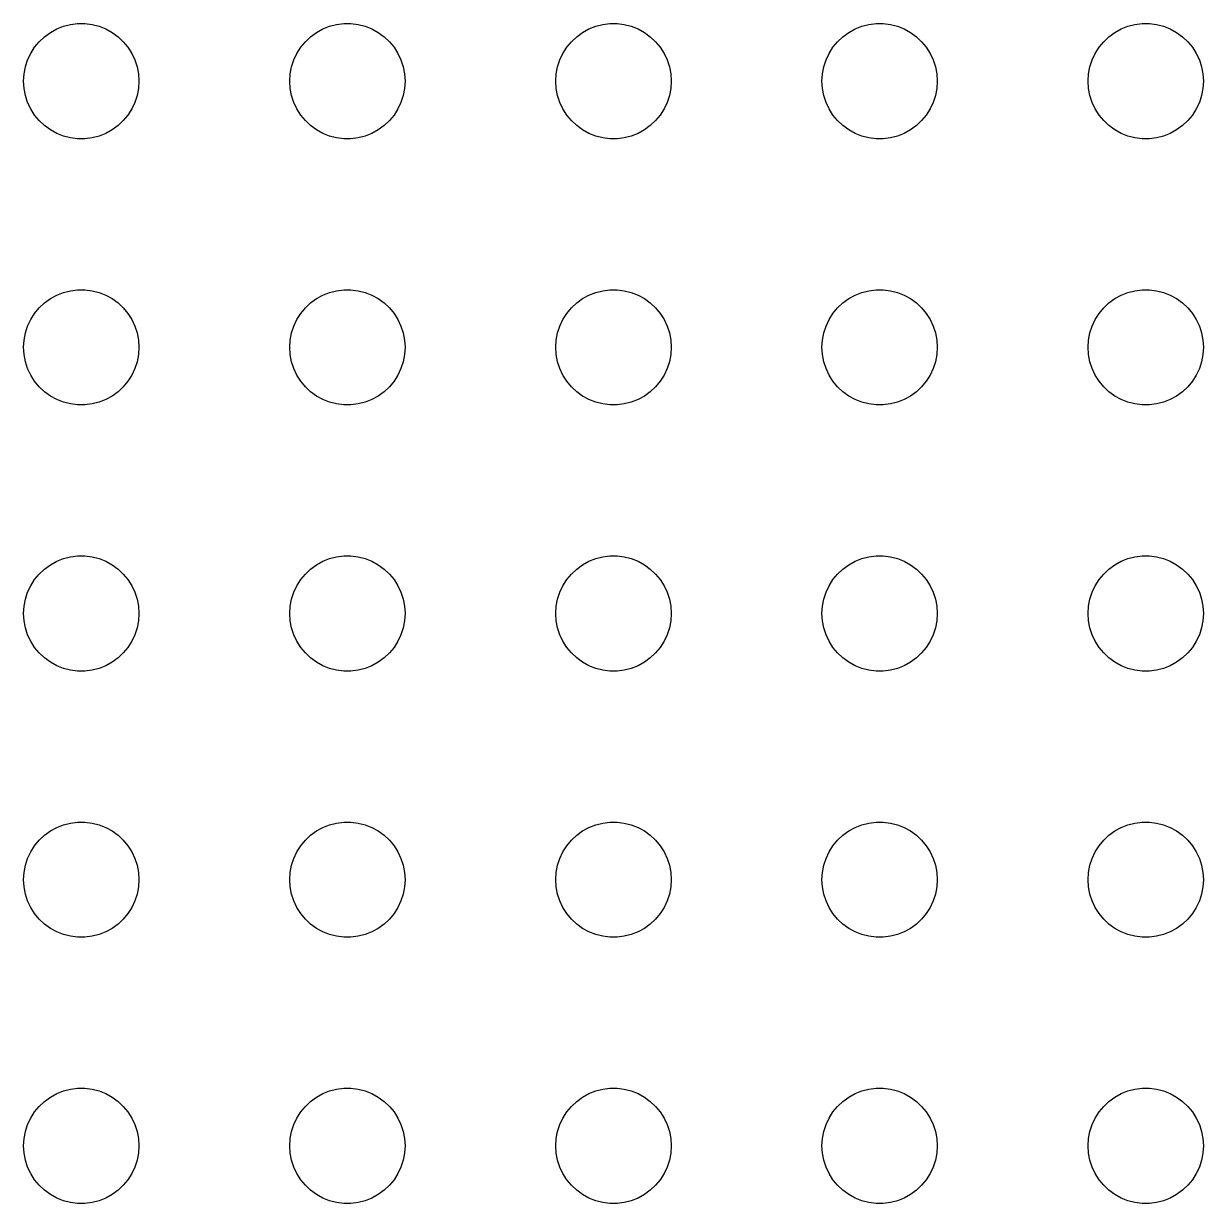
# Model space of a CAD drawing. Header units: metres. Extents: x 9 to 306, y 9 to 306.
# Drawn here: x 86.8 to 153.2, y 161.8 to 228.2 of the extents above; entities that cross this region are included whole.
import ezdxf

# ---------------------------------------------------------------- set-up
doc = ezdxf.new("R2010")
doc.units = ezdxf.units.M

msp = doc.modelspace()

# ---------------------------------------------------------------- linework, layer by layer
for p, q in [((88.9957, 228.091), (89.391, 228.192)), ((89.391, 228.192), (89.7959, 228.244)), ((89.7959, 228.244), (90.2041, 228.244)), ((90.2041, 228.244), (90.609, 228.192)), ((90.609, 228.192), (91.0043, 228.091)), ((103.996, 228.091), (104.391, 228.192)), ((104.391, 228.192), (104.796, 228.244)), ((104.796, 228.244), (105.204, 228.244)), ((105.204, 228.244), (105.609, 228.192)), ((105.609, 228.192), (106.004, 228.091)), ((118.996, 228.091), (119.391, 228.192)), ((119.391, 228.192), (119.796, 228.244)), ((119.796, 228.244), (120.204, 228.244)), ((120.204, 228.244), (120.609, 228.192)), ((120.609, 228.192), (121.004, 228.091)), ((133.996, 228.091), (134.391, 228.192)), ((134.391, 228.192), (134.796, 228.244)), ((134.796, 228.244), (135.204, 228.244)), ((135.204, 228.244), (135.609, 228.192)), ((135.609, 228.192), (136.004, 228.091)), ((148.996, 228.091), (149.391, 228.192)), ((149.391, 228.192), (149.796, 228.244)), ((149.796, 228.244), (150.204, 228.244)), ((150.204, 228.244), (150.609, 228.192)), ((150.609, 228.192), (151.004, 228.091)), ((87.6308, 227.225), (87.9284, 227.504)), ((87.9284, 227.504), (88.2586, 227.744)), ((88.2586, 227.744), (88.6162, 227.941)), ((88.6162, 227.941), (88.9957, 228.091)), ((91.0043, 228.091), (91.3838, 227.941)), ((91.3838, 227.941), (91.7414, 227.744)), ((91.7414, 227.744), (92.0716, 227.504)), ((92.0716, 227.504), (92.3691, 227.225)), ((102.631, 227.225), (102.928, 227.504)), ((102.928, 227.504), (103.259, 227.744)), ((103.259, 227.744), (103.616, 227.941)), ((103.616, 227.941), (103.996, 228.091)), ((106.004, 228.091), (106.384, 227.941)), ((106.384, 227.941), (106.741, 227.744)), ((106.741, 227.744), (107.072, 227.504)), ((107.072, 227.504), (107.369, 227.225)), ((117.631, 227.225), (117.928, 227.504)), ((117.928, 227.504), (118.259, 227.744)), ((118.259, 227.744), (118.616, 227.941)), ((118.616, 227.941), (118.996, 228.091)), ((121.004, 228.091), (121.384, 227.941)), ((121.384, 227.941), (121.741, 227.744)), ((121.741, 227.744), (122.072, 227.504)), ((122.072, 227.504), (122.369, 227.225)), ((132.631, 227.225), (132.928, 227.504)), ((132.928, 227.504), (133.259, 227.744)), ((133.259, 227.744), (133.616, 227.941)), ((133.616, 227.941), (133.996, 228.091)), ((136.004, 228.091), (136.384, 227.941)), ((136.384, 227.941), (136.741, 227.744)), ((136.741, 227.744), (137.072, 227.504)), ((137.072, 227.504), (137.369, 227.225)), ((147.631, 227.225), (147.928, 227.504)), ((147.928, 227.504), (148.259, 227.744)), ((148.259, 227.744), (148.616, 227.941)), ((148.616, 227.941), (148.996, 228.091)), ((151.004, 228.091), (151.384, 227.941)), ((151.384, 227.941), (151.741, 227.744)), ((151.741, 227.744), (152.072, 227.504)), ((152.072, 227.504), (152.369, 227.225)), ((87.152, 226.566), (87.3707, 226.91)), ((87.3707, 226.91), (87.6308, 227.225)), ((92.3691, 227.225), (92.6293, 226.91)), ((92.6293, 226.91), (92.848, 226.566)), ((102.152, 226.566), (102.371, 226.91)), ((102.371, 226.91), (102.631, 227.225)), ((107.369, 227.225), (107.629, 226.91)), ((107.629, 226.91), (107.848, 226.566)), ((117.152, 226.566), (117.371, 226.91)), ((117.371, 226.91), (117.631, 227.225)), ((122.369, 227.225), (122.629, 226.91)), ((122.629, 226.91), (122.848, 226.566)), ((132.152, 226.566), (132.371, 226.91)), ((132.371, 226.91), (132.631, 227.225)), ((137.369, 227.225), (137.629, 226.91)), ((137.629, 226.91), (137.848, 226.566)), ((147.152, 226.566), (147.371, 226.91)), ((147.371, 226.91), (147.631, 227.225)), ((152.369, 227.225), (152.629, 226.91)), ((152.629, 226.91), (152.848, 226.566)), ((86.8521, 225.808), (86.9782, 226.196)), ((86.9782, 226.196), (87.152, 226.566)), ((92.848, 226.566), (93.0218, 226.196)), ((93.0218, 226.196), (93.1479, 225.808)), ((101.852, 225.808), (101.978, 226.196)), ((101.978, 226.196), (102.152, 226.566)), ((107.848, 226.566), (108.022, 226.196)), ((108.022, 226.196), (108.148, 225.808)), ((116.852, 225.808), (116.978, 226.196)), ((116.978, 226.196), (117.152, 226.566)), ((122.848, 226.566), (123.022, 226.196)), ((123.022, 226.196), (123.148, 225.808)), ((131.852, 225.808), (131.978, 226.196)), ((131.978, 226.196), (132.152, 226.566)), ((137.848, 226.566), (138.022, 226.196)), ((138.022, 226.196), (138.148, 225.808)), ((146.852, 225.808), (146.978, 226.196)), ((146.978, 226.196), (147.152, 226.566)), ((152.848, 226.566), (153.022, 226.196)), ((153.022, 226.196), (153.148, 225.808)), ((86.7756, 225.407), (86.8521, 225.808)), ((93.1479, 225.808), (93.2244, 225.407)), ((101.776, 225.407), (101.852, 225.808)), ((108.148, 225.808), (108.224, 225.407)), ((116.776, 225.407), (116.852, 225.808)), ((123.148, 225.808), (123.224, 225.407)), ((131.776, 225.407), (131.852, 225.808)), ((138.148, 225.808), (138.224, 225.407)), ((146.776, 225.407), (146.852, 225.808)), ((153.148, 225.808), (153.224, 225.407)), ((86.75, 225), (86.7756, 225.407)), ((86.7756, 224.593), (86.75, 225)), ((93.2244, 225.407), (93.25, 225)), ((93.25, 225), (93.2244, 224.593)), ((101.75, 225), (101.776, 225.407)), ((101.776, 224.593), (101.75, 225)), ((108.224, 225.407), (108.25, 225)), ((108.25, 225), (108.224, 224.593)), ((116.75, 225), (116.776, 225.407)), ((116.776, 224.593), (116.75, 225)), ((123.224, 225.407), (123.25, 225)), ((123.25, 225), (123.224, 224.593)), ((131.75, 225), (131.776, 225.407)), ((131.776, 224.593), (131.75, 225)), ((138.224, 225.407), (138.25, 225)), ((138.25, 225), (138.224, 224.593)), ((146.75, 225), (146.776, 225.407)), ((146.776, 224.593), (146.75, 225)), ((153.224, 225.407), (153.25, 225)), ((153.25, 225), (153.224, 224.593)), ((86.8521, 224.192), (86.7756, 224.593)), ((86.9782, 223.804), (86.8521, 224.192)), ((93.1479, 224.192), (93.0218, 223.804)), ((93.2244, 224.593), (93.1479, 224.192)), ((101.852, 224.192), (101.776, 224.593)), ((101.978, 223.804), (101.852, 224.192)), ((108.148, 224.192), (108.022, 223.804)), ((108.224, 224.593), (108.148, 224.192)), ((116.852, 224.192), (116.776, 224.593)), ((116.978, 223.804), (116.852, 224.192)), ((123.148, 224.192), (123.022, 223.804)), ((123.224, 224.593), (123.148, 224.192)), ((131.852, 224.192), (131.776, 224.593)), ((131.978, 223.804), (131.852, 224.192)), ((138.148, 224.192), (138.022, 223.804)), ((138.224, 224.593), (138.148, 224.192)), ((146.852, 224.192), (146.776, 224.593)), ((146.978, 223.804), (146.852, 224.192)), ((153.148, 224.192), (153.022, 223.804)), ((153.224, 224.593), (153.148, 224.192)), ((87.152, 223.434), (86.9782, 223.804)), ((93.0218, 223.804), (92.848, 223.434)), ((102.152, 223.434), (101.978, 223.804)), ((108.022, 223.804), (107.848, 223.434)), ((117.152, 223.434), (116.978, 223.804)), ((123.022, 223.804), (122.848, 223.434)), ((132.152, 223.434), (131.978, 223.804)), ((138.022, 223.804), (137.848, 223.434)), ((147.152, 223.434), (146.978, 223.804)), ((153.022, 223.804), (152.848, 223.434)), ((87.3707, 223.09), (87.152, 223.434)), ((87.6308, 222.775), (87.3707, 223.09)), ((87.9284, 222.496), (87.6308, 222.775)), ((92.3691, 222.775), (92.0716, 222.496)), ((92.6293, 223.09), (92.3691, 222.775)), ((92.848, 223.434), (92.6293, 223.09)), ((102.371, 223.09), (102.152, 223.434)), ((102.631, 222.775), (102.371, 223.09)), ((102.928, 222.496), (102.631, 222.775)), ((107.369, 222.775), (107.072, 222.496)), ((107.629, 223.09), (107.369, 222.775)), ((107.848, 223.434), (107.629, 223.09)), ((117.371, 223.09), (117.152, 223.434)), ((117.631, 222.775), (117.371, 223.09)), ((117.928, 222.496), (117.631, 222.775)), ((122.369, 222.775), (122.072, 222.496)), ((122.629, 223.09), (122.369, 222.775)), ((122.848, 223.434), (122.629, 223.09)), ((132.371, 223.09), (132.152, 223.434)), ((132.631, 222.775), (132.371, 223.09)), ((132.928, 222.496), (132.631, 222.775)), ((137.369, 222.775), (137.072, 222.496)), ((137.629, 223.09), (137.369, 222.775)), ((137.848, 223.434), (137.629, 223.09)), ((147.371, 223.09), (147.152, 223.434)), ((147.631, 222.775), (147.371, 223.09)), ((147.928, 222.496), (147.631, 222.775)), ((152.369, 222.775), (152.072, 222.496)), ((152.629, 223.09), (152.369, 222.775)), ((152.848, 223.434), (152.629, 223.09)), ((88.2586, 222.256), (87.9284, 222.496)), ((88.6162, 222.059), (88.2586, 222.256)), ((91.7414, 222.256), (91.3838, 222.059)), ((92.0716, 222.496), (91.7414, 222.256)), ((103.259, 222.256), (102.928, 222.496)), ((103.616, 222.059), (103.259, 222.256)), ((106.741, 222.256), (106.384, 222.059)), ((107.072, 222.496), (106.741, 222.256)), ((118.259, 222.256), (117.928, 222.496)), ((118.616, 222.059), (118.259, 222.256)), ((121.741, 222.256), (121.384, 222.059)), ((122.072, 222.496), (121.741, 222.256)), ((133.259, 222.256), (132.928, 222.496)), ((133.616, 222.059), (133.259, 222.256)), ((136.741, 222.256), (136.384, 222.059)), ((137.072, 222.496), (136.741, 222.256)), ((148.259, 222.256), (147.928, 222.496)), ((148.616, 222.059), (148.259, 222.256)), ((151.741, 222.256), (151.384, 222.059)), ((152.072, 222.496), (151.741, 222.256)), ((88.9957, 221.909), (88.6162, 222.059)), ((89.391, 221.808), (88.9957, 221.909)), ((89.7959, 221.756), (89.391, 221.808)), ((90.2041, 221.756), (89.7959, 221.756)), ((90.609, 221.808), (90.2041, 221.756)), ((91.0043, 221.909), (90.609, 221.808)), ((91.3838, 222.059), (91.0043, 221.909)), ((103.996, 221.909), (103.616, 222.059)), ((104.391, 221.808), (103.996, 221.909)), ((104.796, 221.756), (104.391, 221.808)), ((105.204, 221.756), (104.796, 221.756)), ((105.609, 221.808), (105.204, 221.756)), ((106.004, 221.909), (105.609, 221.808)), ((106.384, 222.059), (106.004, 221.909)), ((118.996, 221.909), (118.616, 222.059)), ((119.391, 221.808), (118.996, 221.909)), ((119.796, 221.756), (119.391, 221.808)), ((120.204, 221.756), (119.796, 221.756)), ((120.609, 221.808), (120.204, 221.756)), ((121.004, 221.909), (120.609, 221.808)), ((121.384, 222.059), (121.004, 221.909)), ((133.996, 221.909), (133.616, 222.059)), ((134.391, 221.808), (133.996, 221.909)), ((134.796, 221.756), (134.391, 221.808)), ((135.204, 221.756), (134.796, 221.756)), ((135.609, 221.808), (135.204, 221.756)), ((136.004, 221.909), (135.609, 221.808)), ((136.384, 222.059), (136.004, 221.909)), ((148.996, 221.909), (148.616, 222.059)), ((149.391, 221.808), (148.996, 221.909)), ((149.796, 221.756), (149.391, 221.808)), ((150.204, 221.756), (149.796, 221.756)), ((150.609, 221.808), (150.204, 221.756)), ((151.004, 221.909), (150.609, 221.808)), ((151.384, 222.059), (151.004, 221.909)), ((88.2586, 212.744), (88.6162, 212.941)), ((88.6162, 212.941), (88.9957, 213.091)), ((88.9957, 213.091), (89.391, 213.192)), ((89.391, 213.192), (89.7959, 213.244)), ((89.7959, 213.244), (90.2041, 213.244)), ((90.2041, 213.244), (90.609, 213.192)), ((90.609, 213.192), (91.0043, 213.091)), ((91.0043, 213.091), (91.3838, 212.941)), ((91.3838, 212.941), (91.7414, 212.744)), ((103.259, 212.744), (103.616, 212.941)), ((103.616, 212.941), (103.996, 213.091)), ((103.996, 213.091), (104.391, 213.192)), ((104.391, 213.192), (104.796, 213.244)), ((104.796, 213.244), (105.204, 213.244)), ((105.204, 213.244), (105.609, 213.192)), ((105.609, 213.192), (106.004, 213.091)), ((106.004, 213.091), (106.384, 212.941)), ((106.384, 212.941), (106.741, 212.744)), ((118.259, 212.744), (118.616, 212.941)), ((118.616, 212.941), (118.996, 213.091)), ((118.996, 213.091), (119.391, 213.192)), ((119.391, 213.192), (119.796, 213.244)), ((119.796, 213.244), (120.204, 213.244)), ((120.204, 213.244), (120.609, 213.192)), ((120.609, 213.192), (121.004, 213.091)), ((121.004, 213.091), (121.384, 212.941)), ((121.384, 212.941), (121.741, 212.744)), ((133.259, 212.744), (133.616, 212.941)), ((133.616, 212.941), (133.996, 213.091)), ((133.996, 213.091), (134.391, 213.192)), ((134.391, 213.192), (134.796, 213.244)), ((134.796, 213.244), (135.204, 213.244)), ((135.204, 213.244), (135.609, 213.192)), ((135.609, 213.192), (136.004, 213.091)), ((136.004, 213.091), (136.384, 212.941)), ((136.384, 212.941), (136.741, 212.744)), ((148.259, 212.744), (148.616, 212.941)), ((148.616, 212.941), (148.996, 213.091)), ((148.996, 213.091), (149.391, 213.192)), ((149.391, 213.192), (149.796, 213.244)), ((149.796, 213.244), (150.204, 213.244)), ((150.204, 213.244), (150.609, 213.192)), ((150.609, 213.192), (151.004, 213.091)), ((151.004, 213.091), (151.384, 212.941)), ((151.384, 212.941), (151.741, 212.744)), ((87.3707, 211.91), (87.6308, 212.225)), ((87.6308, 212.225), (87.9284, 212.504)), ((87.9284, 212.504), (88.2586, 212.744)), ((91.7414, 212.744), (92.0716, 212.504)), ((92.0716, 212.504), (92.3691, 212.225)), ((92.3691, 212.225), (92.6293, 211.91)), ((102.371, 211.91), (102.631, 212.225)), ((102.631, 212.225), (102.928, 212.504)), ((102.928, 212.504), (103.259, 212.744)), ((106.741, 212.744), (107.072, 212.504)), ((107.072, 212.504), (107.369, 212.225)), ((107.369, 212.225), (107.629, 211.91)), ((117.371, 211.91), (117.631, 212.225)), ((117.631, 212.225), (117.928, 212.504)), ((117.928, 212.504), (118.259, 212.744)), ((121.741, 212.744), (122.072, 212.504)), ((122.072, 212.504), (122.369, 212.225)), ((122.369, 212.225), (122.629, 211.91)), ((132.371, 211.91), (132.631, 212.225)), ((132.631, 212.225), (132.928, 212.504)), ((132.928, 212.504), (133.259, 212.744)), ((136.741, 212.744), (137.072, 212.504)), ((137.072, 212.504), (137.369, 212.225)), ((137.369, 212.225), (137.629, 211.91)), ((147.371, 211.91), (147.631, 212.225)), ((147.631, 212.225), (147.928, 212.504)), ((147.928, 212.504), (148.259, 212.744)), ((151.741, 212.744), (152.072, 212.504)), ((152.072, 212.504), (152.369, 212.225)), ((152.369, 212.225), (152.629, 211.91)), ((86.9782, 211.196), (87.152, 211.566)), ((87.152, 211.566), (87.3707, 211.91)), ((92.6293, 211.91), (92.848, 211.566)), ((92.848, 211.566), (93.0218, 211.196)), ((101.978, 211.196), (102.152, 211.566)), ((102.152, 211.566), (102.371, 211.91)), ((107.629, 211.91), (107.848, 211.566)), ((107.848, 211.566), (108.022, 211.196)), ((116.978, 211.196), (117.152, 211.566)), ((117.152, 211.566), (117.371, 211.91)), ((122.629, 211.91), (122.848, 211.566)), ((122.848, 211.566), (123.022, 211.196)), ((131.978, 211.196), (132.152, 211.566)), ((132.152, 211.566), (132.371, 211.91)), ((137.629, 211.91), (137.848, 211.566)), ((137.848, 211.566), (138.022, 211.196)), ((146.978, 211.196), (147.152, 211.566)), ((147.152, 211.566), (147.371, 211.91)), ((152.629, 211.91), (152.848, 211.566)), ((152.848, 211.566), (153.022, 211.196)), ((86.7756, 210.407), (86.8521, 210.808)), ((86.8521, 210.808), (86.9782, 211.196)), ((93.0218, 211.196), (93.1479, 210.808)), ((93.1479, 210.808), (93.2244, 210.407)), ((101.776, 210.407), (101.852, 210.808)), ((101.852, 210.808), (101.978, 211.196)), ((108.022, 211.196), (108.148, 210.808)), ((108.148, 210.808), (108.224, 210.407)), ((116.776, 210.407), (116.852, 210.808)), ((116.852, 210.808), (116.978, 211.196)), ((123.022, 211.196), (123.148, 210.808)), ((123.148, 210.808), (123.224, 210.407)), ((131.776, 210.407), (131.852, 210.808)), ((131.852, 210.808), (131.978, 211.196)), ((138.022, 211.196), (138.148, 210.808)), ((138.148, 210.808), (138.224, 210.407)), ((146.776, 210.407), (146.852, 210.808)), ((146.852, 210.808), (146.978, 211.196)), ((153.022, 211.196), (153.148, 210.808)), ((153.148, 210.808), (153.224, 210.407)), ((86.75, 210), (86.7756, 210.407)), ((93.2244, 210.407), (93.25, 210)), ((101.75, 210), (101.776, 210.407)), ((108.224, 210.407), (108.25, 210)), ((116.75, 210), (116.776, 210.407)), ((123.224, 210.407), (123.25, 210)), ((131.75, 210), (131.776, 210.407)), ((138.224, 210.407), (138.25, 210)), ((146.75, 210), (146.776, 210.407)), ((153.224, 210.407), (153.25, 210)), ((86.7756, 209.593), (86.75, 210)), ((86.8521, 209.192), (86.7756, 209.593)), ((93.2244, 209.593), (93.1479, 209.192)), ((93.25, 210), (93.2244, 209.593)), ((101.776, 209.593), (101.75, 210)), ((101.852, 209.192), (101.776, 209.593)), ((108.224, 209.593), (108.148, 209.192)), ((108.25, 210), (108.224, 209.593)), ((116.776, 209.593), (116.75, 210)), ((116.852, 209.192), (116.776, 209.593)), ((123.224, 209.593), (123.148, 209.192)), ((123.25, 210), (123.224, 209.593)), ((131.776, 209.593), (131.75, 210)), ((131.852, 209.192), (131.776, 209.593)), ((138.224, 209.593), (138.148, 209.192)), ((138.25, 210), (138.224, 209.593)), ((146.776, 209.593), (146.75, 210)), ((146.852, 209.192), (146.776, 209.593)), ((153.224, 209.593), (153.148, 209.192)), ((153.25, 210), (153.224, 209.593)), ((86.9782, 208.804), (86.8521, 209.192)), ((93.1479, 209.192), (93.0218, 208.804)), ((101.978, 208.804), (101.852, 209.192)), ((108.148, 209.192), (108.022, 208.804)), ((116.978, 208.804), (116.852, 209.192)), ((123.148, 209.192), (123.022, 208.804)), ((131.978, 208.804), (131.852, 209.192)), ((138.148, 209.192), (138.022, 208.804)), ((146.978, 208.804), (146.852, 209.192)), ((153.148, 209.192), (153.022, 208.804)), ((87.152, 208.434), (86.9782, 208.804)), ((87.3707, 208.09), (87.152, 208.434)), ((92.848, 208.434), (92.6293, 208.09)), ((93.0218, 208.804), (92.848, 208.434)), ((102.152, 208.434), (101.978, 208.804)), ((102.371, 208.09), (102.152, 208.434)), ((107.848, 208.434), (107.629, 208.09)), ((108.022, 208.804), (107.848, 208.434)), ((117.152, 208.434), (116.978, 208.804)), ((117.371, 208.09), (117.152, 208.434)), ((122.848, 208.434), (122.629, 208.09)), ((123.022, 208.804), (122.848, 208.434)), ((132.152, 208.434), (131.978, 208.804)), ((132.371, 208.09), (132.152, 208.434)), ((137.848, 208.434), (137.629, 208.09)), ((138.022, 208.804), (137.848, 208.434)), ((147.152, 208.434), (146.978, 208.804)), ((147.371, 208.09), (147.152, 208.434)), ((152.848, 208.434), (152.629, 208.09)), ((153.022, 208.804), (152.848, 208.434)), ((87.6308, 207.775), (87.3707, 208.09)), ((87.9284, 207.496), (87.6308, 207.775)), ((88.2586, 207.256), (87.9284, 207.496)), ((92.0716, 207.496), (91.7414, 207.256)), ((92.3691, 207.775), (92.0716, 207.496)), ((92.6293, 208.09), (92.3691, 207.775)), ((102.631, 207.775), (102.371, 208.09)), ((102.928, 207.496), (102.631, 207.775)), ((103.259, 207.256), (102.928, 207.496)), ((107.072, 207.496), (106.741, 207.256)), ((107.369, 207.775), (107.072, 207.496)), ((107.629, 208.09), (107.369, 207.775)), ((117.631, 207.775), (117.371, 208.09)), ((117.928, 207.496), (117.631, 207.775)), ((118.259, 207.256), (117.928, 207.496)), ((122.072, 207.496), (121.741, 207.256)), ((122.369, 207.775), (122.072, 207.496)), ((122.629, 208.09), (122.369, 207.775)), ((132.631, 207.775), (132.371, 208.09)), ((132.928, 207.496), (132.631, 207.775)), ((133.259, 207.256), (132.928, 207.496)), ((137.072, 207.496), (136.741, 207.256)), ((137.369, 207.775), (137.072, 207.496)), ((137.629, 208.09), (137.369, 207.775)), ((147.631, 207.775), (147.371, 208.09)), ((147.928, 207.496), (147.631, 207.775)), ((148.259, 207.256), (147.928, 207.496)), ((152.072, 207.496), (151.741, 207.256)), ((152.369, 207.775), (152.072, 207.496)), ((152.629, 208.09), (152.369, 207.775)), ((88.6162, 207.059), (88.2586, 207.256)), ((88.9957, 206.909), (88.6162, 207.059)), ((89.391, 206.808), (88.9957, 206.909)), ((91.0043, 206.909), (90.609, 206.808)), ((91.3838, 207.059), (91.0043, 206.909)), ((91.7414, 207.256), (91.3838, 207.059)), ((103.616, 207.059), (103.259, 207.256)), ((103.996, 206.909), (103.616, 207.059)), ((104.391, 206.808), (103.996, 206.909)), ((106.004, 206.909), (105.609, 206.808)), ((106.384, 207.059), (106.004, 206.909)), ((106.741, 207.256), (106.384, 207.059)), ((118.616, 207.059), (118.259, 207.256)), ((118.996, 206.909), (118.616, 207.059)), ((119.391, 206.808), (118.996, 206.909)), ((121.004, 206.909), (120.609, 206.808)), ((121.384, 207.059), (121.004, 206.909)), ((121.741, 207.256), (121.384, 207.059)), ((133.616, 207.059), (133.259, 207.256)), ((133.996, 206.909), (133.616, 207.059)), ((134.391, 206.808), (133.996, 206.909)), ((136.004, 206.909), (135.609, 206.808)), ((136.384, 207.059), (136.004, 206.909)), ((136.741, 207.256), (136.384, 207.059)), ((148.616, 207.059), (148.259, 207.256)), ((148.996, 206.909), (148.616, 207.059)), ((149.391, 206.808), (148.996, 206.909)), ((151.004, 206.909), (150.609, 206.808)), ((151.384, 207.059), (151.004, 206.909)), ((151.741, 207.256), (151.384, 207.059)), ((89.7959, 206.756), (89.391, 206.808)), ((90.2041, 206.756), (89.7959, 206.756)), ((90.609, 206.808), (90.2041, 206.756)), ((104.796, 206.756), (104.391, 206.808)), ((105.204, 206.756), (104.796, 206.756)), ((105.609, 206.808), (105.204, 206.756)), ((119.796, 206.756), (119.391, 206.808)), ((120.204, 206.756), (119.796, 206.756)), ((120.609, 206.808), (120.204, 206.756)), ((134.796, 206.756), (134.391, 206.808)), ((135.204, 206.756), (134.796, 206.756)), ((135.609, 206.808), (135.204, 206.756)), ((149.796, 206.756), (149.391, 206.808)), ((150.204, 206.756), (149.796, 206.756)), ((150.609, 206.808), (150.204, 206.756)), ((88.9957, 198.091), (89.391, 198.192)), ((89.391, 198.192), (89.7959, 198.244)), ((89.7959, 198.244), (90.2041, 198.244)), ((90.2041, 198.244), (90.609, 198.192)), ((90.609, 198.192), (91.0043, 198.091)), ((103.996, 198.091), (104.391, 198.192)), ((104.391, 198.192), (104.796, 198.244)), ((104.796, 198.244), (105.204, 198.244)), ((105.204, 198.244), (105.609, 198.192)), ((105.609, 198.192), (106.004, 198.091)), ((118.996, 198.091), (119.391, 198.192)), ((119.391, 198.192), (119.796, 198.244)), ((119.796, 198.244), (120.204, 198.244)), ((120.204, 198.244), (120.609, 198.192)), ((120.609, 198.192), (121.004, 198.091)), ((133.996, 198.091), (134.391, 198.192)), ((134.391, 198.192), (134.796, 198.244)), ((134.796, 198.244), (135.204, 198.244)), ((135.204, 198.244), (135.609, 198.192)), ((135.609, 198.192), (136.004, 198.091)), ((148.996, 198.091), (149.391, 198.192)), ((149.391, 198.192), (149.796, 198.244)), ((149.796, 198.244), (150.204, 198.244)), ((150.204, 198.244), (150.609, 198.192)), ((150.609, 198.192), (151.004, 198.091)), ((87.9284, 197.504), (88.2586, 197.744)), ((88.2586, 197.744), (88.6162, 197.941)), ((88.6162, 197.941), (88.9957, 198.091)), ((91.0043, 198.091), (91.3838, 197.941)), ((91.3838, 197.941), (91.7414, 197.744)), ((91.7414, 197.744), (92.0716, 197.504)), ((102.928, 197.504), (103.259, 197.744)), ((103.259, 197.744), (103.616, 197.941)), ((103.616, 197.941), (103.996, 198.091)), ((106.004, 198.091), (106.384, 197.941)), ((106.384, 197.941), (106.741, 197.744)), ((106.741, 197.744), (107.072, 197.504)), ((117.928, 197.504), (118.259, 197.744)), ((118.259, 197.744), (118.616, 197.941)), ((118.616, 197.941), (118.996, 198.091)), ((121.004, 198.091), (121.384, 197.941)), ((121.384, 197.941), (121.741, 197.744)), ((121.741, 197.744), (122.072, 197.504)), ((132.928, 197.504), (133.259, 197.744)), ((133.259, 197.744), (133.616, 197.941)), ((133.616, 197.941), (133.996, 198.091)), ((136.004, 198.091), (136.384, 197.941)), ((136.384, 197.941), (136.741, 197.744)), ((136.741, 197.744), (137.072, 197.504)), ((147.928, 197.504), (148.259, 197.744)), ((148.259, 197.744), (148.616, 197.941)), ((148.616, 197.941), (148.996, 198.091)), ((151.004, 198.091), (151.384, 197.941)), ((151.384, 197.941), (151.741, 197.744)), ((151.741, 197.744), (152.072, 197.504)), ((87.152, 196.566), (87.3707, 196.91)), ((87.3707, 196.91), (87.6308, 197.225)), ((87.6308, 197.225), (87.9284, 197.504)), ((92.0716, 197.504), (92.3691, 197.225)), ((92.3691, 197.225), (92.6293, 196.91)), ((92.6293, 196.91), (92.848, 196.566)), ((102.152, 196.566), (102.371, 196.91)), ((102.371, 196.91), (102.631, 197.225)), ((102.631, 197.225), (102.928, 197.504)), ((107.072, 197.504), (107.369, 197.225)), ((107.369, 197.225), (107.629, 196.91)), ((107.629, 196.91), (107.848, 196.566)), ((117.152, 196.566), (117.371, 196.91)), ((117.371, 196.91), (117.631, 197.225)), ((117.631, 197.225), (117.928, 197.504)), ((122.072, 197.504), (122.369, 197.225)), ((122.369, 197.225), (122.629, 196.91)), ((122.629, 196.91), (122.848, 196.566)), ((132.152, 196.566), (132.371, 196.91)), ((132.371, 196.91), (132.631, 197.225)), ((132.631, 197.225), (132.928, 197.504)), ((137.072, 197.504), (137.369, 197.225)), ((137.369, 197.225), (137.629, 196.91)), ((137.629, 196.91), (137.848, 196.566)), ((147.152, 196.566), (147.371, 196.91)), ((147.371, 196.91), (147.631, 197.225)), ((147.631, 197.225), (147.928, 197.504)), ((152.072, 197.504), (152.369, 197.225)), ((152.369, 197.225), (152.629, 196.91)), ((152.629, 196.91), (152.848, 196.566)), ((86.8521, 195.808), (86.9782, 196.196)), ((86.9782, 196.196), (87.152, 196.566)), ((92.848, 196.566), (93.0218, 196.196)), ((93.0218, 196.196), (93.1479, 195.808)), ((101.852, 195.808), (101.978, 196.196)), ((101.978, 196.196), (102.152, 196.566)), ((107.848, 196.566), (108.022, 196.196)), ((108.022, 196.196), (108.148, 195.808)), ((116.852, 195.808), (116.978, 196.196)), ((116.978, 196.196), (117.152, 196.566)), ((122.848, 196.566), (123.022, 196.196)), ((123.022, 196.196), (123.148, 195.808)), ((131.852, 195.808), (131.978, 196.196)), ((131.978, 196.196), (132.152, 196.566)), ((137.848, 196.566), (138.022, 196.196)), ((138.022, 196.196), (138.148, 195.808)), ((146.852, 195.808), (146.978, 196.196)), ((146.978, 196.196), (147.152, 196.566)), ((152.848, 196.566), (153.022, 196.196)), ((153.022, 196.196), (153.148, 195.808)), ((86.7756, 195.407), (86.8521, 195.808)), ((93.1479, 195.808), (93.2244, 195.407)), ((101.776, 195.407), (101.852, 195.808)), ((108.148, 195.808), (108.224, 195.407)), ((116.776, 195.407), (116.852, 195.808)), ((123.148, 195.808), (123.224, 195.407)), ((131.776, 195.407), (131.852, 195.808)), ((138.148, 195.808), (138.224, 195.407)), ((146.776, 195.407), (146.852, 195.808)), ((153.148, 195.808), (153.224, 195.407)), ((86.75, 195), (86.7756, 195.407)), ((86.7756, 194.593), (86.75, 195)), ((93.2244, 195.407), (93.25, 195)), ((93.25, 195), (93.2244, 194.593)), ((101.75, 195), (101.776, 195.407)), ((101.776, 194.593), (101.75, 195)), ((108.224, 195.407), (108.25, 195)), ((108.25, 195), (108.224, 194.593)), ((116.75, 195), (116.776, 195.407)), ((116.776, 194.593), (116.75, 195)), ((123.224, 195.407), (123.25, 195)), ((123.25, 195), (123.224, 194.593)), ((131.75, 195), (131.776, 195.407)), ((131.776, 194.593), (131.75, 195)), ((138.224, 195.407), (138.25, 195)), ((138.25, 195), (138.224, 194.593)), ((146.75, 195), (146.776, 195.407)), ((146.776, 194.593), (146.75, 195)), ((153.224, 195.407), (153.25, 195)), ((153.25, 195), (153.224, 194.593)), ((86.8521, 194.192), (86.7756, 194.593)), ((86.9782, 193.804), (86.8521, 194.192)), ((93.1479, 194.192), (93.0218, 193.804)), ((93.2244, 194.593), (93.1479, 194.192)), ((101.852, 194.192), (101.776, 194.593)), ((101.978, 193.804), (101.852, 194.192)), ((108.148, 194.192), (108.022, 193.804)), ((108.224, 194.593), (108.148, 194.192)), ((116.852, 194.192), (116.776, 194.593)), ((116.978, 193.804), (116.852, 194.192)), ((123.148, 194.192), (123.022, 193.804)), ((123.224, 194.593), (123.148, 194.192)), ((131.852, 194.192), (131.776, 194.593)), ((131.978, 193.804), (131.852, 194.192)), ((138.148, 194.192), (138.022, 193.804)), ((138.224, 194.593), (138.148, 194.192)), ((146.852, 194.192), (146.776, 194.593)), ((146.978, 193.804), (146.852, 194.192)), ((153.148, 194.192), (153.022, 193.804)), ((153.224, 194.593), (153.148, 194.192)), ((87.152, 193.434), (86.9782, 193.804)), ((93.0218, 193.804), (92.848, 193.434)), ((102.152, 193.434), (101.978, 193.804)), ((108.022, 193.804), (107.848, 193.434)), ((117.152, 193.434), (116.978, 193.804)), ((123.022, 193.804), (122.848, 193.434)), ((132.152, 193.434), (131.978, 193.804)), ((138.022, 193.804), (137.848, 193.434)), ((147.152, 193.434), (146.978, 193.804)), ((153.022, 193.804), (152.848, 193.434)), ((87.3707, 193.09), (87.152, 193.434)), ((87.6308, 192.775), (87.3707, 193.09)), ((92.6293, 193.09), (92.3691, 192.775)), ((92.848, 193.434), (92.6293, 193.09)), ((102.371, 193.09), (102.152, 193.434)), ((102.631, 192.775), (102.371, 193.09)), ((107.629, 193.09), (107.369, 192.775)), ((107.848, 193.434), (107.629, 193.09)), ((117.371, 193.09), (117.152, 193.434)), ((117.631, 192.775), (117.371, 193.09)), ((122.629, 193.09), (122.369, 192.775)), ((122.848, 193.434), (122.629, 193.09)), ((132.371, 193.09), (132.152, 193.434)), ((132.631, 192.775), (132.371, 193.09)), ((137.629, 193.09), (137.369, 192.775)), ((137.848, 193.434), (137.629, 193.09)), ((147.371, 193.09), (147.152, 193.434)), ((147.631, 192.775), (147.371, 193.09)), ((152.629, 193.09), (152.369, 192.775)), ((152.848, 193.434), (152.629, 193.09)), ((87.9284, 192.496), (87.6308, 192.775)), ((88.2586, 192.256), (87.9284, 192.496)), ((88.6162, 192.059), (88.2586, 192.256)), ((91.7414, 192.256), (91.3838, 192.059)), ((92.0716, 192.496), (91.7414, 192.256)), ((92.3691, 192.775), (92.0716, 192.496)), ((102.928, 192.496), (102.631, 192.775)), ((103.259, 192.256), (102.928, 192.496)), ((103.616, 192.059), (103.259, 192.256)), ((106.741, 192.256), (106.384, 192.059)), ((107.072, 192.496), (106.741, 192.256)), ((107.369, 192.775), (107.072, 192.496)), ((117.928, 192.496), (117.631, 192.775)), ((118.259, 192.256), (117.928, 192.496)), ((118.616, 192.059), (118.259, 192.256)), ((121.741, 192.256), (121.384, 192.059)), ((122.072, 192.496), (121.741, 192.256)), ((122.369, 192.775), (122.072, 192.496)), ((132.928, 192.496), (132.631, 192.775)), ((133.259, 192.256), (132.928, 192.496)), ((133.616, 192.059), (133.259, 192.256)), ((136.741, 192.256), (136.384, 192.059)), ((137.072, 192.496), (136.741, 192.256)), ((137.369, 192.775), (137.072, 192.496)), ((147.928, 192.496), (147.631, 192.775)), ((148.259, 192.256), (147.928, 192.496)), ((148.616, 192.059), (148.259, 192.256)), ((151.741, 192.256), (151.384, 192.059)), ((152.072, 192.496), (151.741, 192.256)), ((152.369, 192.775), (152.072, 192.496)), ((88.9957, 191.909), (88.6162, 192.059)), ((89.391, 191.808), (88.9957, 191.909)), ((89.7959, 191.756), (89.391, 191.808)), ((90.2041, 191.756), (89.7959, 191.756)), ((90.609, 191.808), (90.2041, 191.756)), ((91.0043, 191.909), (90.609, 191.808)), ((91.3838, 192.059), (91.0043, 191.909)), ((103.996, 191.909), (103.616, 192.059)), ((104.391, 191.808), (103.996, 191.909)), ((104.796, 191.756), (104.391, 191.808)), ((105.204, 191.756), (104.796, 191.756)), ((105.609, 191.808), (105.204, 191.756)), ((106.004, 191.909), (105.609, 191.808)), ((106.384, 192.059), (106.004, 191.909)), ((118.996, 191.909), (118.616, 192.059)), ((119.391, 191.808), (118.996, 191.909)), ((119.796, 191.756), (119.391, 191.808)), ((120.204, 191.756), (119.796, 191.756)), ((120.609, 191.808), (120.204, 191.756)), ((121.004, 191.909), (120.609, 191.808)), ((121.384, 192.059), (121.004, 191.909)), ((133.996, 191.909), (133.616, 192.059)), ((134.391, 191.808), (133.996, 191.909)), ((134.796, 191.756), (134.391, 191.808)), ((135.204, 191.756), (134.796, 191.756)), ((135.609, 191.808), (135.204, 191.756)), ((136.004, 191.909), (135.609, 191.808)), ((136.384, 192.059), (136.004, 191.909)), ((148.996, 191.909), (148.616, 192.059)), ((149.391, 191.808), (148.996, 191.909)), ((149.796, 191.756), (149.391, 191.808)), ((150.204, 191.756), (149.796, 191.756)), ((150.609, 191.808), (150.204, 191.756)), ((151.004, 191.909), (150.609, 191.808)), ((151.384, 192.059), (151.004, 191.909)), ((88.2586, 182.744), (88.6162, 182.941)), ((88.6162, 182.941), (88.9957, 183.091)), ((88.9957, 183.091), (89.391, 183.192)), ((89.391, 183.192), (89.7959, 183.244)), ((89.7959, 183.244), (90.2041, 183.244)), ((90.2041, 183.244), (90.609, 183.192)), ((90.609, 183.192), (91.0043, 183.091)), ((91.0043, 183.091), (91.3838, 182.941)), ((91.3838, 182.941), (91.7414, 182.744)), ((103.259, 182.744), (103.616, 182.941)), ((103.616, 182.941), (103.996, 183.091)), ((103.996, 183.091), (104.391, 183.192)), ((104.391, 183.192), (104.796, 183.244)), ((104.796, 183.244), (105.204, 183.244)), ((105.204, 183.244), (105.609, 183.192)), ((105.609, 183.192), (106.004, 183.091)), ((106.004, 183.091), (106.384, 182.941)), ((106.384, 182.941), (106.741, 182.744)), ((118.259, 182.744), (118.616, 182.941)), ((118.616, 182.941), (118.996, 183.091)), ((118.996, 183.091), (119.391, 183.192)), ((119.391, 183.192), (119.796, 183.244)), ((119.796, 183.244), (120.204, 183.244)), ((120.204, 183.244), (120.609, 183.192)), ((120.609, 183.192), (121.004, 183.091)), ((121.004, 183.091), (121.384, 182.941)), ((121.384, 182.941), (121.741, 182.744)), ((133.259, 182.744), (133.616, 182.941)), ((133.616, 182.941), (133.996, 183.091)), ((133.996, 183.091), (134.391, 183.192)), ((134.391, 183.192), (134.796, 183.244)), ((134.796, 183.244), (135.204, 183.244)), ((135.204, 183.244), (135.609, 183.192)), ((135.609, 183.192), (136.004, 183.091)), ((136.004, 183.091), (136.384, 182.941)), ((136.384, 182.941), (136.741, 182.744)), ((148.259, 182.744), (148.616, 182.941)), ((148.616, 182.941), (148.996, 183.091)), ((148.996, 183.091), (149.391, 183.192)), ((149.391, 183.192), (149.796, 183.244)), ((149.796, 183.244), (150.204, 183.244)), ((150.204, 183.244), (150.609, 183.192)), ((150.609, 183.192), (151.004, 183.091)), ((151.004, 183.091), (151.384, 182.941)), ((151.384, 182.941), (151.741, 182.744)), ((87.3707, 181.91), (87.6308, 182.225)), ((87.6308, 182.225), (87.9284, 182.504)), ((87.9284, 182.504), (88.2586, 182.744)), ((91.7414, 182.744), (92.0716, 182.504)), ((92.0716, 182.504), (92.3691, 182.225)), ((92.3691, 182.225), (92.6293, 181.91)), ((102.371, 181.91), (102.631, 182.225)), ((102.631, 182.225), (102.928, 182.504)), ((102.928, 182.504), (103.259, 182.744)), ((106.741, 182.744), (107.072, 182.504)), ((107.072, 182.504), (107.369, 182.225)), ((107.369, 182.225), (107.629, 181.91)), ((117.371, 181.91), (117.631, 182.225)), ((117.631, 182.225), (117.928, 182.504)), ((117.928, 182.504), (118.259, 182.744)), ((121.741, 182.744), (122.072, 182.504)), ((122.072, 182.504), (122.369, 182.225)), ((122.369, 182.225), (122.629, 181.91)), ((132.371, 181.91), (132.631, 182.225)), ((132.631, 182.225), (132.928, 182.504)), ((132.928, 182.504), (133.259, 182.744)), ((136.741, 182.744), (137.072, 182.504)), ((137.072, 182.504), (137.369, 182.225)), ((137.369, 182.225), (137.629, 181.91)), ((147.371, 181.91), (147.631, 182.225)), ((147.631, 182.225), (147.928, 182.504)), ((147.928, 182.504), (148.259, 182.744)), ((151.741, 182.744), (152.072, 182.504)), ((152.072, 182.504), (152.369, 182.225)), ((152.369, 182.225), (152.629, 181.91)), ((86.9782, 181.196), (87.152, 181.566)), ((87.152, 181.566), (87.3707, 181.91)), ((92.6293, 181.91), (92.848, 181.566)), ((92.848, 181.566), (93.0218, 181.196)), ((101.978, 181.196), (102.152, 181.566)), ((102.152, 181.566), (102.371, 181.91)), ((107.629, 181.91), (107.848, 181.566)), ((107.848, 181.566), (108.022, 181.196)), ((116.978, 181.196), (117.152, 181.566)), ((117.152, 181.566), (117.371, 181.91)), ((122.629, 181.91), (122.848, 181.566)), ((122.848, 181.566), (123.022, 181.196)), ((131.978, 181.196), (132.152, 181.566)), ((132.152, 181.566), (132.371, 181.91)), ((137.629, 181.91), (137.848, 181.566)), ((137.848, 181.566), (138.022, 181.196)), ((146.978, 181.196), (147.152, 181.566)), ((147.152, 181.566), (147.371, 181.91)), ((152.629, 181.91), (152.848, 181.566)), ((152.848, 181.566), (153.022, 181.196)), ((86.8521, 180.808), (86.9782, 181.196)), ((93.0218, 181.196), (93.1479, 180.808)), ((101.852, 180.808), (101.978, 181.196)), ((108.022, 181.196), (108.148, 180.808)), ((116.852, 180.808), (116.978, 181.196)), ((123.022, 181.196), (123.148, 180.808)), ((131.852, 180.808), (131.978, 181.196)), ((138.022, 181.196), (138.148, 180.808)), ((146.852, 180.808), (146.978, 181.196)), ((153.022, 181.196), (153.148, 180.808)), ((86.75, 180), (86.7756, 180.407)), ((86.7756, 180.407), (86.8521, 180.808)), ((93.1479, 180.808), (93.2244, 180.407)), ((93.2244, 180.407), (93.25, 180)), ((101.75, 180), (101.776, 180.407)), ((101.776, 180.407), (101.852, 180.808)), ((108.148, 180.808), (108.224, 180.407)), ((108.224, 180.407), (108.25, 180)), ((116.75, 180), (116.776, 180.407)), ((116.776, 180.407), (116.852, 180.808)), ((123.148, 180.808), (123.224, 180.407)), ((123.224, 180.407), (123.25, 180)), ((131.75, 180), (131.776, 180.407)), ((131.776, 180.407), (131.852, 180.808)), ((138.148, 180.808), (138.224, 180.407)), ((138.224, 180.407), (138.25, 180)), ((146.75, 180), (146.776, 180.407)), ((146.776, 180.407), (146.852, 180.808)), ((153.148, 180.808), (153.224, 180.407)), ((153.224, 180.407), (153.25, 180)), ((86.7756, 179.593), (86.75, 180)), ((86.8521, 179.192), (86.7756, 179.593)), ((93.2244, 179.593), (93.1479, 179.192)), ((93.25, 180), (93.2244, 179.593)), ((101.776, 179.593), (101.75, 180)), ((101.852, 179.192), (101.776, 179.593)), ((108.224, 179.593), (108.148, 179.192)), ((108.25, 180), (108.224, 179.593)), ((116.776, 179.593), (116.75, 180)), ((116.852, 179.192), (116.776, 179.593)), ((123.224, 179.593), (123.148, 179.192)), ((123.25, 180), (123.224, 179.593)), ((131.776, 179.593), (131.75, 180)), ((131.852, 179.192), (131.776, 179.593)), ((138.224, 179.593), (138.148, 179.192)), ((138.25, 180), (138.224, 179.593)), ((146.776, 179.593), (146.75, 180)), ((146.852, 179.192), (146.776, 179.593)), ((153.224, 179.593), (153.148, 179.192)), ((153.25, 180), (153.224, 179.593)), ((86.9782, 178.804), (86.8521, 179.192)), ((93.1479, 179.192), (93.0218, 178.804)), ((101.978, 178.804), (101.852, 179.192)), ((108.148, 179.192), (108.022, 178.804)), ((116.978, 178.804), (116.852, 179.192)), ((123.148, 179.192), (123.022, 178.804)), ((131.978, 178.804), (131.852, 179.192)), ((138.148, 179.192), (138.022, 178.804)), ((146.978, 178.804), (146.852, 179.192)), ((153.148, 179.192), (153.022, 178.804)), ((87.152, 178.434), (86.9782, 178.804)), ((87.3707, 178.09), (87.152, 178.434)), ((92.848, 178.434), (92.6293, 178.09)), ((93.0218, 178.804), (92.848, 178.434)), ((102.152, 178.434), (101.978, 178.804)), ((102.371, 178.09), (102.152, 178.434)), ((107.848, 178.434), (107.629, 178.09)), ((108.022, 178.804), (107.848, 178.434)), ((117.152, 178.434), (116.978, 178.804)), ((117.371, 178.09), (117.152, 178.434)), ((122.848, 178.434), (122.629, 178.09)), ((123.022, 178.804), (122.848, 178.434)), ((132.152, 178.434), (131.978, 178.804)), ((132.371, 178.09), (132.152, 178.434)), ((137.848, 178.434), (137.629, 178.09)), ((138.022, 178.804), (137.848, 178.434)), ((147.152, 178.434), (146.978, 178.804)), ((147.371, 178.09), (147.152, 178.434)), ((152.848, 178.434), (152.629, 178.09)), ((153.022, 178.804), (152.848, 178.434)), ((87.6308, 177.775), (87.3707, 178.09)), ((87.9284, 177.496), (87.6308, 177.775)), ((92.3691, 177.775), (92.0716, 177.496)), ((92.6293, 178.09), (92.3691, 177.775)), ((102.631, 177.775), (102.371, 178.09)), ((102.928, 177.496), (102.631, 177.775)), ((107.369, 177.775), (107.072, 177.496)), ((107.629, 178.09), (107.369, 177.775)), ((117.631, 177.775), (117.371, 178.09)), ((117.928, 177.496), (117.631, 177.775)), ((122.369, 177.775), (122.072, 177.496)), ((122.629, 178.09), (122.369, 177.775)), ((132.631, 177.775), (132.371, 178.09)), ((132.928, 177.496), (132.631, 177.775)), ((137.369, 177.775), (137.072, 177.496)), ((137.629, 178.09), (137.369, 177.775)), ((147.631, 177.775), (147.371, 178.09)), ((147.928, 177.496), (147.631, 177.775)), ((152.369, 177.775), (152.072, 177.496)), ((152.629, 178.09), (152.369, 177.775)), ((88.2586, 177.256), (87.9284, 177.496)), ((88.6162, 177.059), (88.2586, 177.256)), ((88.9957, 176.909), (88.6162, 177.059)), ((89.391, 176.808), (88.9957, 176.909)), ((91.0043, 176.909), (90.609, 176.808)), ((91.3838, 177.059), (91.0043, 176.909)), ((91.7414, 177.256), (91.3838, 177.059)), ((92.0716, 177.496), (91.7414, 177.256)), ((103.259, 177.256), (102.928, 177.496)), ((103.616, 177.059), (103.259, 177.256)), ((103.996, 176.909), (103.616, 177.059)), ((104.391, 176.808), (103.996, 176.909)), ((106.004, 176.909), (105.609, 176.808)), ((106.384, 177.059), (106.004, 176.909)), ((106.741, 177.256), (106.384, 177.059)), ((107.072, 177.496), (106.741, 177.256)), ((118.259, 177.256), (117.928, 177.496)), ((118.616, 177.059), (118.259, 177.256)), ((118.996, 176.909), (118.616, 177.059)), ((119.391, 176.808), (118.996, 176.909)), ((121.004, 176.909), (120.609, 176.808)), ((121.384, 177.059), (121.004, 176.909)), ((121.741, 177.256), (121.384, 177.059)), ((122.072, 177.496), (121.741, 177.256)), ((133.259, 177.256), (132.928, 177.496)), ((133.616, 177.059), (133.259, 177.256)), ((133.996, 176.909), (133.616, 177.059)), ((134.391, 176.808), (133.996, 176.909)), ((136.004, 176.909), (135.609, 176.808)), ((136.384, 177.059), (136.004, 176.909)), ((136.741, 177.256), (136.384, 177.059)), ((137.072, 177.496), (136.741, 177.256)), ((148.259, 177.256), (147.928, 177.496)), ((148.616, 177.059), (148.259, 177.256)), ((148.996, 176.909), (148.616, 177.059)), ((149.391, 176.808), (148.996, 176.909)), ((151.004, 176.909), (150.609, 176.808)), ((151.384, 177.059), (151.004, 176.909)), ((151.741, 177.256), (151.384, 177.059)), ((152.072, 177.496), (151.741, 177.256)), ((89.7959, 176.756), (89.391, 176.808)), ((90.2041, 176.756), (89.7959, 176.756)), ((90.609, 176.808), (90.2041, 176.756)), ((104.796, 176.756), (104.391, 176.808)), ((105.204, 176.756), (104.796, 176.756)), ((105.609, 176.808), (105.204, 176.756)), ((119.796, 176.756), (119.391, 176.808)), ((120.204, 176.756), (119.796, 176.756)), ((120.609, 176.808), (120.204, 176.756)), ((134.796, 176.756), (134.391, 176.808)), ((135.204, 176.756), (134.796, 176.756)), ((135.609, 176.808), (135.204, 176.756)), ((149.796, 176.756), (149.391, 176.808)), ((150.204, 176.756), (149.796, 176.756)), ((150.609, 176.808), (150.204, 176.756)), ((87.9284, 167.504), (88.2586, 167.744)), ((88.2586, 167.744), (88.6162, 167.941)), ((88.6162, 167.941), (88.9957, 168.091)), ((88.9957, 168.091), (89.391, 168.192)), ((89.391, 168.192), (89.7959, 168.244)), ((89.7959, 168.244), (90.2041, 168.244)), ((90.2041, 168.244), (90.609, 168.192)), ((90.609, 168.192), (91.0043, 168.091)), ((91.0043, 168.091), (91.3838, 167.941)), ((91.3838, 167.941), (91.7414, 167.744)), ((91.7414, 167.744), (92.0716, 167.504)), ((102.928, 167.504), (103.259, 167.744)), ((103.259, 167.744), (103.616, 167.941)), ((103.616, 167.941), (103.996, 168.091)), ((103.996, 168.091), (104.391, 168.192)), ((104.391, 168.192), (104.796, 168.244)), ((104.796, 168.244), (105.204, 168.244)), ((105.204, 168.244), (105.609, 168.192)), ((105.609, 168.192), (106.004, 168.091)), ((106.004, 168.091), (106.384, 167.941)), ((106.384, 167.941), (106.741, 167.744)), ((106.741, 167.744), (107.072, 167.504)), ((117.928, 167.504), (118.259, 167.744)), ((118.259, 167.744), (118.616, 167.941)), ((118.616, 167.941), (118.996, 168.091)), ((118.996, 168.091), (119.391, 168.192)), ((119.391, 168.192), (119.796, 168.244)), ((119.796, 168.244), (120.204, 168.244)), ((120.204, 168.244), (120.609, 168.192)), ((120.609, 168.192), (121.004, 168.091)), ((121.004, 168.091), (121.384, 167.941)), ((121.384, 167.941), (121.741, 167.744)), ((121.741, 167.744), (122.072, 167.504)), ((132.928, 167.504), (133.259, 167.744)), ((133.259, 167.744), (133.616, 167.941)), ((133.616, 167.941), (133.996, 168.091)), ((133.996, 168.091), (134.391, 168.192)), ((134.391, 168.192), (134.796, 168.244)), ((134.796, 168.244), (135.204, 168.244)), ((135.204, 168.244), (135.609, 168.192)), ((135.609, 168.192), (136.004, 168.091)), ((136.004, 168.091), (136.384, 167.941)), ((136.384, 167.941), (136.741, 167.744)), ((136.741, 167.744), (137.072, 167.504)), ((147.928, 167.504), (148.259, 167.744)), ((148.259, 167.744), (148.616, 167.941)), ((148.616, 167.941), (148.996, 168.091)), ((148.996, 168.091), (149.391, 168.192)), ((149.391, 168.192), (149.796, 168.244)), ((149.796, 168.244), (150.204, 168.244)), ((150.204, 168.244), (150.609, 168.192)), ((150.609, 168.192), (151.004, 168.091)), ((151.004, 168.091), (151.384, 167.941)), ((151.384, 167.941), (151.741, 167.744)), ((151.741, 167.744), (152.072, 167.504)), ((87.3707, 166.91), (87.6308, 167.225)), ((87.6308, 167.225), (87.9284, 167.504)), ((92.0716, 167.504), (92.3691, 167.225)), ((92.3691, 167.225), (92.6293, 166.91)), ((102.371, 166.91), (102.631, 167.225)), ((102.631, 167.225), (102.928, 167.504)), ((107.072, 167.504), (107.369, 167.225)), ((107.369, 167.225), (107.629, 166.91)), ((117.371, 166.91), (117.631, 167.225)), ((117.631, 167.225), (117.928, 167.504)), ((122.072, 167.504), (122.369, 167.225)), ((122.369, 167.225), (122.629, 166.91)), ((132.371, 166.91), (132.631, 167.225)), ((132.631, 167.225), (132.928, 167.504)), ((137.072, 167.504), (137.369, 167.225)), ((137.369, 167.225), (137.629, 166.91)), ((147.371, 166.91), (147.631, 167.225)), ((147.631, 167.225), (147.928, 167.504)), ((152.072, 167.504), (152.369, 167.225)), ((152.369, 167.225), (152.629, 166.91)), ((86.9782, 166.196), (87.152, 166.566)), ((87.152, 166.566), (87.3707, 166.91)), ((92.6293, 166.91), (92.848, 166.566)), ((92.848, 166.566), (93.0218, 166.196)), ((101.978, 166.196), (102.152, 166.566)), ((102.152, 166.566), (102.371, 166.91)), ((107.629, 166.91), (107.848, 166.566)), ((107.848, 166.566), (108.022, 166.196)), ((116.978, 166.196), (117.152, 166.566)), ((117.152, 166.566), (117.371, 166.91)), ((122.629, 166.91), (122.848, 166.566)), ((122.848, 166.566), (123.022, 166.196)), ((131.978, 166.196), (132.152, 166.566)), ((132.152, 166.566), (132.371, 166.91)), ((137.629, 166.91), (137.848, 166.566)), ((137.848, 166.566), (138.022, 166.196)), ((146.978, 166.196), (147.152, 166.566)), ((147.152, 166.566), (147.371, 166.91)), ((152.629, 166.91), (152.848, 166.566)), ((152.848, 166.566), (153.022, 166.196)), ((86.7756, 165.407), (86.8521, 165.808)), ((86.8521, 165.808), (86.9782, 166.196)), ((93.0218, 166.196), (93.1479, 165.808)), ((93.1479, 165.808), (93.2244, 165.407)), ((101.776, 165.407), (101.852, 165.808)), ((101.852, 165.808), (101.978, 166.196)), ((108.022, 166.196), (108.148, 165.808)), ((108.148, 165.808), (108.224, 165.407)), ((116.776, 165.407), (116.852, 165.808)), ((116.852, 165.808), (116.978, 166.196)), ((123.022, 166.196), (123.148, 165.808)), ((123.148, 165.808), (123.224, 165.407)), ((131.776, 165.407), (131.852, 165.808)), ((131.852, 165.808), (131.978, 166.196)), ((138.022, 166.196), (138.148, 165.808)), ((138.148, 165.808), (138.224, 165.407)), ((146.776, 165.407), (146.852, 165.808)), ((146.852, 165.808), (146.978, 166.196)), ((153.022, 166.196), (153.148, 165.808)), ((153.148, 165.808), (153.224, 165.407)), ((86.75, 165), (86.7756, 165.407)), ((86.7756, 164.593), (86.75, 165)), ((93.2244, 165.407), (93.25, 165)), ((93.25, 165), (93.2244, 164.593)), ((101.75, 165), (101.776, 165.407)), ((101.776, 164.593), (101.75, 165)), ((108.224, 165.407), (108.25, 165)), ((108.25, 165), (108.224, 164.593)), ((116.75, 165), (116.776, 165.407)), ((116.776, 164.593), (116.75, 165)), ((123.224, 165.407), (123.25, 165)), ((123.25, 165), (123.224, 164.593)), ((131.75, 165), (131.776, 165.407)), ((131.776, 164.593), (131.75, 165)), ((138.224, 165.407), (138.25, 165)), ((138.25, 165), (138.224, 164.593)), ((146.75, 165), (146.776, 165.407)), ((146.776, 164.593), (146.75, 165)), ((153.224, 165.407), (153.25, 165)), ((153.25, 165), (153.224, 164.593)), ((86.8521, 164.192), (86.7756, 164.593)), ((93.2244, 164.593), (93.1479, 164.192)), ((101.852, 164.192), (101.776, 164.593)), ((108.224, 164.593), (108.148, 164.192)), ((116.852, 164.192), (116.776, 164.593)), ((123.224, 164.593), (123.148, 164.192)), ((131.852, 164.192), (131.776, 164.593)), ((138.224, 164.593), (138.148, 164.192)), ((146.852, 164.192), (146.776, 164.593)), ((153.224, 164.593), (153.148, 164.192)), ((86.9782, 163.804), (86.8521, 164.192)), ((87.152, 163.434), (86.9782, 163.804)), ((93.0218, 163.804), (92.848, 163.434)), ((93.1479, 164.192), (93.0218, 163.804)), ((101.978, 163.804), (101.852, 164.192)), ((102.152, 163.434), (101.978, 163.804)), ((108.022, 163.804), (107.848, 163.434)), ((108.148, 164.192), (108.022, 163.804)), ((116.978, 163.804), (116.852, 164.192)), ((117.152, 163.434), (116.978, 163.804)), ((123.022, 163.804), (122.848, 163.434)), ((123.148, 164.192), (123.022, 163.804)), ((131.978, 163.804), (131.852, 164.192)), ((132.152, 163.434), (131.978, 163.804)), ((138.022, 163.804), (137.848, 163.434)), ((138.148, 164.192), (138.022, 163.804)), ((146.978, 163.804), (146.852, 164.192)), ((147.152, 163.434), (146.978, 163.804)), ((153.022, 163.804), (152.848, 163.434)), ((153.148, 164.192), (153.022, 163.804)), ((87.3707, 163.09), (87.152, 163.434)), ((87.6308, 162.775), (87.3707, 163.09)), ((92.6293, 163.09), (92.3691, 162.775)), ((92.848, 163.434), (92.6293, 163.09)), ((102.371, 163.09), (102.152, 163.434)), ((102.631, 162.775), (102.371, 163.09)), ((107.629, 163.09), (107.369, 162.775)), ((107.848, 163.434), (107.629, 163.09)), ((117.371, 163.09), (117.152, 163.434)), ((117.631, 162.775), (117.371, 163.09)), ((122.629, 163.09), (122.369, 162.775)), ((122.848, 163.434), (122.629, 163.09)), ((132.371, 163.09), (132.152, 163.434)), ((132.631, 162.775), (132.371, 163.09)), ((137.629, 163.09), (137.369, 162.775)), ((137.848, 163.434), (137.629, 163.09)), ((147.371, 163.09), (147.152, 163.434)), ((147.631, 162.775), (147.371, 163.09)), ((152.629, 163.09), (152.369, 162.775)), ((152.848, 163.434), (152.629, 163.09)), ((87.9284, 162.496), (87.6308, 162.775)), ((88.2586, 162.256), (87.9284, 162.496)), ((92.0716, 162.496), (91.7414, 162.256)), ((92.3691, 162.775), (92.0716, 162.496)), ((102.928, 162.496), (102.631, 162.775)), ((103.259, 162.256), (102.928, 162.496)), ((107.072, 162.496), (106.741, 162.256)), ((107.369, 162.775), (107.072, 162.496)), ((117.928, 162.496), (117.631, 162.775)), ((118.259, 162.256), (117.928, 162.496)), ((122.072, 162.496), (121.741, 162.256)), ((122.369, 162.775), (122.072, 162.496)), ((132.928, 162.496), (132.631, 162.775)), ((133.259, 162.256), (132.928, 162.496)), ((137.072, 162.496), (136.741, 162.256)), ((137.369, 162.775), (137.072, 162.496)), ((147.928, 162.496), (147.631, 162.775)), ((148.259, 162.256), (147.928, 162.496)), ((152.072, 162.496), (151.741, 162.256)), ((152.369, 162.775), (152.072, 162.496)), ((88.6162, 162.059), (88.2586, 162.256)), ((88.9957, 161.909), (88.6162, 162.059)), ((89.391, 161.808), (88.9957, 161.909)), ((89.7959, 161.756), (89.391, 161.808)), ((90.2041, 161.756), (89.7959, 161.756)), ((90.609, 161.808), (90.2041, 161.756)), ((91.0043, 161.909), (90.609, 161.808)), ((91.3838, 162.059), (91.0043, 161.909)), ((91.7414, 162.256), (91.3838, 162.059)), ((103.616, 162.059), (103.259, 162.256)), ((103.996, 161.909), (103.616, 162.059)), ((104.391, 161.808), (103.996, 161.909)), ((104.796, 161.756), (104.391, 161.808)), ((105.204, 161.756), (104.796, 161.756)), ((105.609, 161.808), (105.204, 161.756)), ((106.004, 161.909), (105.609, 161.808)), ((106.384, 162.059), (106.004, 161.909)), ((106.741, 162.256), (106.384, 162.059)), ((118.616, 162.059), (118.259, 162.256)), ((118.996, 161.909), (118.616, 162.059)), ((119.391, 161.808), (118.996, 161.909)), ((119.796, 161.756), (119.391, 161.808)), ((120.204, 161.756), (119.796, 161.756)), ((120.609, 161.808), (120.204, 161.756)), ((121.004, 161.909), (120.609, 161.808)), ((121.384, 162.059), (121.004, 161.909)), ((121.741, 162.256), (121.384, 162.059)), ((133.616, 162.059), (133.259, 162.256)), ((133.996, 161.909), (133.616, 162.059)), ((134.391, 161.808), (133.996, 161.909)), ((134.796, 161.756), (134.391, 161.808)), ((135.204, 161.756), (134.796, 161.756)), ((135.609, 161.808), (135.204, 161.756)), ((136.004, 161.909), (135.609, 161.808)), ((136.384, 162.059), (136.004, 161.909)), ((136.741, 162.256), (136.384, 162.059)), ((148.616, 162.059), (148.259, 162.256)), ((148.996, 161.909), (148.616, 162.059)), ((149.391, 161.808), (148.996, 161.909)), ((149.796, 161.756), (149.391, 161.808)), ((150.204, 161.756), (149.796, 161.756)), ((150.609, 161.808), (150.204, 161.756)), ((151.004, 161.909), (150.609, 161.808)), ((151.384, 162.059), (151.004, 161.909)), ((151.741, 162.256), (151.384, 162.059))]:
    msp.add_line(p, q)

doc.saveas('drawing.dxf')
